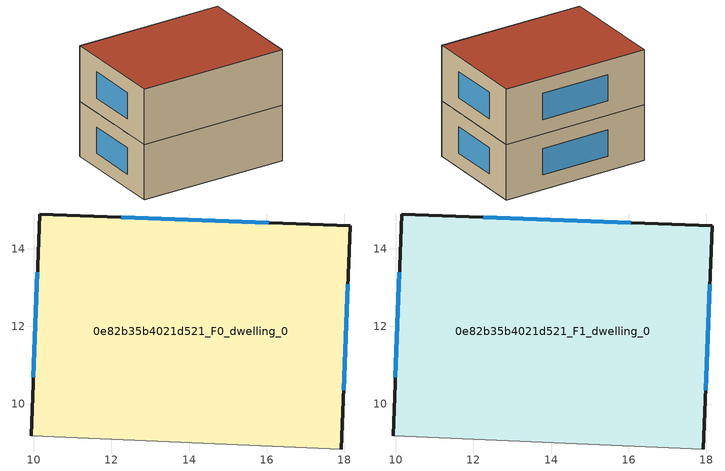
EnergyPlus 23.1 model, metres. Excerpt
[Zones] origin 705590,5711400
0e82b35b4021d521_F0_dwelling_0
 floor ground (EU_floor_Construction): 18.15,14.6 17.93,8.84 9.94,9.19 10.15,14.9 z0
 wall outside (EU_wall_Construction): 17.93,8.84 18.15,14.6 10.15,14.9 9.94,9.19 z0:3
 wall adiabatic (EU_wall_Construction): 9.94,9.19 17.93,8.84 z0:3
 window (EU_Window_Construction): 10.09,13.4 9.99,10.69 / 16.05,14.68 12.25,14.82 / 17.98,10.36 18.09,13.08 z0.79:2.21
0e82b35b4021d521_F1_dwelling_0
 floor to 0e82b35b4021d521_F0_dwelling_0 (EU_floor_Construction): 18.15,14.6 17.92,8.84 9.94,9.19 10.15,14.9 z3
 wall outside (EU_wall_Construction): 17.93,8.84 18.15,14.6 10.15,14.9 9.94,9.19 z3:6
 wall adiabatic (EU_wall_Construction): 9.94,9.19 17.93,8.84 z3:6
 window (EU_Window_Construction): 10.09,13.4 9.99,10.69 / 16.05,14.68 12.25,14.82 / 17.98,10.36 18.09,13.08 z3.79:5.21
 roof outside (EU_roof_Construction): 17.93,8.84 18.15,14.6 10.15,14.9 9.94,9.19 z6
[Building]
EU S2 Campaign: North Axis=0; Terrain=City; Solar Distribution=FullExterior
[Site:Location]
London: Latitude=51.5; Longitude=-0.5; Time Zone=0; Elevation=25
[SizingPeriod:WeatherFileDays]
AnnualSizingPeriod: Begin Month=1; Begin Day of Month=1; End Month=12; End Day of Month=31; Day of Week for Start Day=Monday; Use Weather File Daylight Saving Period=No; Use Weather File Rain and Snow Indicators=No
[MATERIAL]
EU_InternalMass_Material: Roughness=MediumRough; Thickness=0.1; Conductivity=1; Density=1800; Specific Heat=900; Thermal Absorptance=0.9; Solar Absorptance=0.7; Visible Absorptance=0.7
[MATERIAL:NOMASS] Roughness=MediumRough; Thermal Absorptance=0.9; Solar Absorptance=0.7; Visible Absorptance=0.7
Name | Thermal Resistance
EU_wall_NoMass | 0.555556
EU_roof_NoMass | 0.510204
EU_floor_NoMass | 1.68919
[WINDOWMATERIAL:SIMPLEGLAZINGSYSTEM]
EU_Window_SimpleGlazing: UFactor=3.96; Solar Heat Gain Coefficient=0.85; Visible Transmittance=0.85
[CONSTRUCTION]
EU_wall_Construction: EU_wall_NoMass
EU_roof_Construction: EU_roof_NoMass
EU_floor_Construction: EU_floor_NoMass
EU_Window_Construction: EU_Window_SimpleGlazing
EU_InternalMass_Construction: EU_InternalMass_Material
[ZONE] Type=1; Multiplier=1; Ceiling Height=autocalculate; Volume=137.743; Floor Area=autocalculate; Part of Total Floor Area=Yes
0e82b35b4021d521_F0_dwelling_0; 0e82b35b4021d521_F1_dwelling_0
[INTERNALMASS] Construction=EU_InternalMass_Construction; Surface Area=45.9146
Name | Zone or ZoneList
0e82b35b4021d521_F0_dwelling_0_EU_InternalMass | 0e82b35b4021d521_F0_dwelling_0
0e82b35b4021d521_F1_dwelling_0_EU_InternalMass | 0e82b35b4021d521_F1_dwelling_0
[OTHEREQUIPMENT] Fuel Type=Electricity; Design Level Calculation Method=Watts/Area; Power per Zone Floor Area=1; Fraction Latent=0; Fraction Radiant=0; Fraction Lost=0; Carbon Dioxide Generation Rate=0; EndUse Subcategory=EU_Step8_InternalGains
Name | Zone or ZoneList or Space or SpaceList | Schedule
EU_Step8_InternalGain_0e82b35b4021d521_F0_dwelling_0_f000 | 0e82b35b4021d521_F0_dwelling_0 | EU_Step8_GainSchedule_0e82b35b4021d521_F0_dwelling_0_f000
EU_Step8_InternalGain_0e82b35b4021d521_F1_dwelling_0_f000 | 0e82b35b4021d521_F1_dwelling_0 | EU_Step8_GainSchedule_0e82b35b4021d521_F1_dwelling_0_f000
[ZONEVENTILATION:DESIGNFLOWRATE] Schedule=EU_AlwaysOn; Design Flow Rate Calculation Method=AirChanges/Hour; Air Changes per Hour=0.48; Ventilation Type=Natural; Fan Pressure Rise=0; Fan Total Efficiency=1; Constant Term Coefficient=1; Temperature Term Coefficient=0; Velocity Term Coefficient=0; Velocity Squared Term Coefficient=0; Minimum Indoor Temperature=-100; Maximum Indoor Temperature=100; Delta Temperature=-100; Minimum Outdoor Temperature=-100; Maximum Outdoor Temperature=100; Maximum Wind Speed=40
Name | Zone or ZoneList or Space or SpaceList
EU_ConstantAir_0e82b35b4021d521_F0_dwelling_0 | 0e82b35b4021d521_F0_dwelling_0
EU_ConstantAir_0e82b35b4021d521_F1_dwelling_0 | 0e82b35b4021d521_F1_dwelling_0
[HVACTEMPLATE:THERMOSTAT] Constant Heating Setpoint=20; Constant Cooling Setpoint=50
EU_HeatOnly_0e82b35b4021d521_F0_dwelling_0; EU_HeatOnly_0e82b35b4021d521_F1_dwelling_0
[HVACTEMPLATE:ZONE:IDEALLOADSAIRSYSTEM] System Availability Schedule=EU_AlwaysOn; Maximum Heating Supply Air Temperature=50; Minimum Cooling Supply Air Temperature=13; Maximum Heating Supply Air Humidity Ratio=0.0156; Minimum Cooling Supply Air Humidity Ratio=0.0077; Heating Limit=NoLimit; Cooling Limit=NoLimit; Heating Availability Schedule=EU_AlwaysOn; Cooling Availability Schedule=EU_CoolingOff; Dehumidification Control Type=ConstantSensibleHeatRatio; Cooling Sensible Heat Ratio=0.7; Dehumidification Setpoint=60; Humidification Control Type=None; Humidification Setpoint=30; Outdoor Air Method=None; Outdoor Air Flow Rate per Person=0.00944; Outdoor Air Flow Rate per Zone Floor Area=0; Outdoor Air Flow Rate per Zone=0; Demand Controlled Ventilation Type=None; Outdoor Air Economizer Type=NoEconomizer; Heat Recovery Type=None; Sensible Heat Recovery Effectiveness=0.7; Latent Heat Recovery Effectiveness=0.65
Name | Template Thermostat
0e82b35b4021d521_F0_dwelling_0 | EU_HeatOnly_0e82b35b4021d521_F0_dwelling_0
0e82b35b4021d521_F1_dwelling_0 | EU_HeatOnly_0e82b35b4021d521_F1_dwelling_0
[SIZING:ZONE] Zone Cooling Design Supply Air Temperature Input Method=SupplyAirTemperature; Zone Cooling Design Supply Air Temperature=13; Zone Heating Design Supply Air Temperature Input Method=SupplyAirTemperature; Zone Heating Design Supply Air Temperature=50; Zone Cooling Design Supply Air Humidity Ratio=0.008; Zone Heating Design Supply Air Humidity Ratio=0.008; Cooling Design Air Flow Method=DesignDay; Cooling Design Air Flow Rate=0; Cooling Minimum Air Flow per Zone Floor Area=0.000762; Cooling Minimum Air Flow=0; Cooling Minimum Air Flow Fraction=0.2; Heating Design Air Flow Method=DesignDay; Heating Design Air Flow Rate=0; Heating Maximum Air Flow per Zone Floor Area=0.002032; Heating Maximum Air Flow=0.141576; Heating Maximum Air Flow Fraction=0.3; Account for Dedicated Outdoor Air System=No; Dedicated Outdoor Air System Control Strategy=NeutralSupplyAir; Dedicated Outdoor Air Low Setpoint Temperature for Design=autosize; Dedicated Outdoor Air High Setpoint Temperature for Design=autosize; Zone Load Sizing Method=Sensible Load Only No Latent Load; Zone Latent Cooling Design Supply Air Humidity Ratio Input Method=HumidityRatioDifference; Zone Cooling Design Supply Air Humidity Ratio Difference=0.005; Zone Latent Heating Design Supply Air Humidity Ratio Input Method=HumidityRatioDifference; Zone Humidification Design Supply Air Humidity Ratio Difference=0.005
0e82b35b4021d521_F0_dwelling_0; 0e82b35b4021d521_F1_dwelling_0
[SCHEDULE:CONSTANT]
Name | Hourly Value
EU_AlwaysOn | 1
EU_CoolingOff | 0
[SCHEDULE:FILE] Column Number=1; Rows to Skip at Top=0; Number of Hours of Data=8760; Column Separator=Comma; Interpolate to Timestep=No; Minutes per Item=60; Adjust Schedule for Daylight Savings=Yes
Name | File
EU_Step8_GainSchedule_0e82b35b4021d521_F0_dwelling_0_f000 | ../../schedules/0e82b35b4021d521/0e82b35b4021d521_F0_dwelling_0_f000_gain.csv
EU_Step8_GainSchedule_0e82b35b4021d521_F1_dwelling_0_f000 | ../../schedules/0e82b35b4021d521/0e82b35b4021d521_F1_dwelling_0_f000_gain.csv
